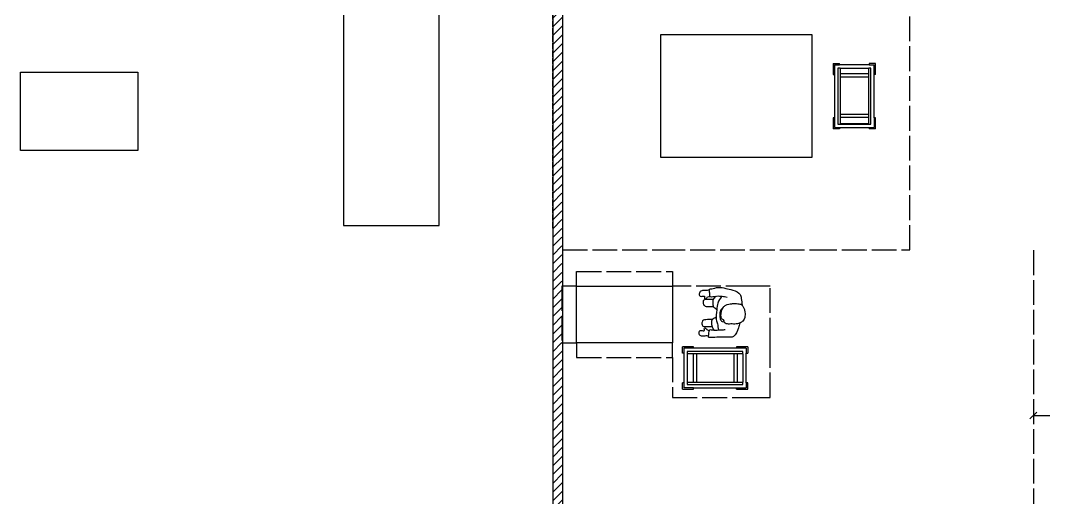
# Model space of a CAD drawing. Header units: millimetres. Extents: x -9564 to 100419, y -25359 to 24346.
# Drawn here: x 80155 to 90622, y -17571 to -12681 of the extents above; entities that cross this region are included whole.
import ezdxf

# ---------------------------------------------------------------- set-up
doc = ezdxf.new("R2010")
doc.units = ezdxf.units.MM
doc.header["$LTSCALE"] = 100
doc.linetypes.add('DASHED2', pattern=[0.762, 0.635, -0.127])
doc.linetypes.add('DASHEDX2', pattern=[3.048, 2.54, -0.508])
for name, color, linetype in [('Area circulacion', 50, 'DASHEDX2'), ('Area proceso', 90, 'DASHEDX2'), ('Cotas secundarias', 81, 'Continuous'), ('Maquinas', 200, 'Continuous'), ('Mesas-estantes', 230, 'Continuous'), ('MUROS', 7, 'Continuous'), ('Personal', 20, 'Continuous'), ('Transporte semielaborado', 30, 'Continuous')]:
    doc.layers.add(name, color=color, linetype=linetype)
doc.styles.add('OpenSansCondensed-Light', font='OpenSansCondensed-Light.ttf')
doc.dimstyles.new('Cotas Mateo', dxfattribs={"dimtxt": 90, "dimasz": 70, "dimexe": 0.375, "dimexo": 0.125, "dimgap": 0.1, "dimtad": 1, "dimzin": 12, "dimdsep": 46, "dimtxsty": 'OpenSansCondensed-Light', "dimblk": 'OBLIQUE', "dimcen": 2.5, "dimazin": 3, "dimtfac": 0.5, "dimtmove": 2, "dimatfit": 3, "dimarcsym": 0})

# ---------------------------------------------------------------- blocks, each defined once
blk = doc.blocks.new('Bakery Trolley pl')
at = {"layer": 'Transporte semielaborado'}
for p, q in [((0.1804, 0.6253), (0.2371, 0.6253)), ((0.1804, 0.6253), (0.1804, 0.526)), ((0.2371, 0.6127), (0.1929, 0.6127)), ((0.1929, 0.526), (0.1929, 0.6127)), ((0.2229, 0.5827), (0.2229, 0.0827)), ((0.2429, 0.5827), (0.2229, 0.5827)), ((0.2371, 0.6127), (0.2371, 0.6253)), ((0.5048, 0.6127), (0.2371, 0.6127)), ((0.2429, 0.5827), (0.2429, 0.5798)), ((0.4989, 0.5827), (0.2429, 0.5827)), ((0.2429, 0.5798), (0.4989, 0.5798)), ((0.2429, 0.5798), (0.2429, 0.5245)), ((0.5189, 0.5827), (0.4989, 0.5827)), ((0.4989, 0.5798), (0.4989, 0.5827)), ((0.4989, 0.5245), (0.4989, 0.5798)), ((0.5048, 0.6127), (0.5048, 0.6253)), ((0.5048, 0.6253), (0.5615, 0.6253)), ((0.5489, 0.6127), (0.5048, 0.6127)), ((0.5189, 0.0827), (0.5189, 0.5827)), ((0.5489, 0.526), (0.5489, 0.6127)), ((0.5615, 0.526), (0.5615, 0.6253)), ((0.1804, 0.526), (0.1929, 0.526)), ((0.1929, 0.526), (0.1929, 0.1394)), ((0.2429, 0.5245), (0.4989, 0.5245)), ((0.2429, 0.5245), (0.2429, 0.4967)), ((0.2429, 0.4967), (0.4989, 0.4967)), ((0.2429, 0.4967), (0.2429, 0.1615)), ((0.4989, 0.4967), (0.4989, 0.5245)), ((0.4989, 0.1615), (0.4989, 0.4967)), ((0.5489, 0.526), (0.5615, 0.526)), ((0.5489, 0.1394), (0.5489, 0.526)), ((0.1804, 0.1394), (0.1929, 0.1394)), ((0.1804, 0.1394), (0.1804, 0.0402)), ((0.1929, 0.1394), (0.1929, 0.0527)), ((0.2429, 0.1615), (0.4989, 0.1615)), ((0.2429, 0.1615), (0.2429, 0.1325)), ((0.2429, 0.1325), (0.4989, 0.1325)), ((0.2429, 0.1325), (0.2429, 0.0827)), ((0.4989, 0.1325), (0.4989, 0.1615)), ((0.4989, 0.0827), (0.4989, 0.1325)), ((0.5615, 0.1394), (0.5489, 0.1394)), ((0.5489, 0.0527), (0.5489, 0.1394)), ((0.5615, 0.0402), (0.5615, 0.1394)), ((0.1804, 0.0402), (0.2371, 0.0402)), ((0.2371, 0.0527), (0.1929, 0.0527)), ((0.2229, 0.0827), (0.2429, 0.0827)), ((0.2371, 0.0402), (0.2371, 0.0527)), ((0.2371, 0.0527), (0.5048, 0.0527)), ((0.4989, 0.0827), (0.2429, 0.0827)), ((0.4989, 0.0827), (0.5189, 0.0827)), ((0.5048, 0.0527), (0.5048, 0.0402)), ((0.5489, 0.0527), (0.5048, 0.0527)), ((0.5615, 0.0402), (0.5048, 0.0402))]:
    blk.add_line(p, q, dxfattribs=at)
blk = doc.blocks.new('pa17-16')
for points, knots in [([(5.558, 2.439), (5.555, 2.422), (5.552, 2.385), (5.549, 2.333), (5.571, 2.26), (5.543, 2.259), (5.503, 2.253), (5.479, 2.243), (5.478, 2.281), (5.45, 2.344), (5.466, 2.423), (5.478, 2.503), (5.512, 2.58), (5.555, 2.585), (5.608, 2.596), (5.634, 2.6)], [0, 0, 0, 0, 0.404899, 0.829805, 1.276298, 1.516647, 1.885942, 2.122553, 2.418487, 2.881882, 3.382407, 3.897515, 4.613825, 5.020942, 5.393355, 5.393355, 5.393355, 5.393355]), ([(5.62, 2.554), (5.619, 2.543), (5.615, 2.525), (5.622, 2.49), (5.635, 2.429), (5.661, 2.406), (5.685, 2.391), (5.732, 2.383), (5.772, 2.384), (5.788, 2.397), (5.802, 2.427), (5.815, 2.416), (5.832, 2.43), (5.838, 2.457), (5.832, 2.504), (5.834, 2.562), (5.814, 2.594), (5.794, 2.628), (5.731, 2.639), (5.704, 2.63), (5.668, 2.626), (5.644, 2.605), (5.623, 2.596), (5.621, 2.567), (5.62, 2.554)], [0, 0, 0, 0, 0.297584, 0.631064, 1.068635, 1.39533, 1.69617, 2.097861, 2.458938, 2.716293, 3.010442, 3.199165, 3.447293, 3.731671, 4.119196, 4.541864, 4.881702, 5.22714, 5.673063, 5.989311, 6.327668, 6.644571, 6.906626, 7.259736, 7.259736, 7.259736, 7.259736]), ([(5.82, 2.585), (5.837, 2.582), (5.882, 2.567), (5.976, 2.542), (5.972, 2.461), (5.979, 2.393), (5.981, 2.315), (5.989, 2.261), (5.969, 2.266), (5.94, 2.266), (5.906, 2.267), (5.901, 2.281), (5.909, 2.318), (5.901, 2.361), (5.902, 2.401), (5.896, 2.424), (5.893, 2.435)], [6.682038, 6.682038, 6.682038, 6.682038, 7.076266, 7.806153, 8.304227, 8.77662, 9.284333, 9.649979, 9.844608, 10.160206, 10.472731, 10.661147, 10.998544, 11.371438, 11.724832, 12.051545, 12.051545, 12.051545, 12.051545]), ([(5.552, 2.381), (5.573, 2.365), (5.622, 2.34), (5.692, 2.338), (5.795, 2.332), (5.838, 2.352), (5.881, 2.361), (5.902, 2.366)], [0, 0, 0, 0, 0.49262, 0.970296, 1.525877, 1.91054, 2.357805, 2.357805, 2.357805, 2.357805]), ([(5.672, 2.399), (5.675, 2.395), (5.684, 2.383), (5.704, 2.372), (5.735, 2.37), (5.774, 2.373), (5.809, 2.387), (5.812, 2.401), (5.814, 2.42)], [0.121052, 0.121052, 0.121052, 0.121052, 0.297289, 0.584433, 0.895396, 1.26174, 1.600834, 1.760925, 1.760925, 1.760925, 1.760925]), ([(5.491, 2.248), (5.494, 2.237), (5.498, 2.215), (5.497, 2.181), (5.512, 2.145), (5.557, 2.147), (5.563, 2.168), (5.55, 2.213), (5.575, 2.2), (5.591, 2.209), (5.574, 2.226), (5.562, 2.234), (5.556, 2.252), (5.556, 2.26)], [0, 0, 0, 0, 0.324329, 0.654038, 0.980089, 1.31306, 1.562526, 1.890179, 2.123217, 2.319335, 2.559559, 2.78492, 3.066636, 3.066636, 3.066636, 3.066636]), ([(5.555, 2.321), (5.56, 2.315), (5.571, 2.304), (5.589, 2.292), (5.625, 2.291), (5.661, 2.297), (5.673, 2.315), (5.686, 2.33), (5.691, 2.338)], [0, 0, 0, 0, 0.262594, 0.520609, 0.853848, 1.185107, 1.43842, 1.738028, 1.738028, 1.738028, 1.738028]), ([(5.587, 2.295), (5.587, 2.288), (5.587, 2.267), (5.588, 2.187), (5.635, 2.19), (5.667, 2.213), (5.661, 2.262), (5.66, 2.288), (5.661, 2.301)], [0.078483, 0.078483, 0.078483, 0.078483, 0.321516, 0.797556, 1.122606, 1.448668, 1.830958, 2.166281, 2.166281, 2.166281, 2.166281]), ([(5.771, 2.336), (5.774, 2.331), (5.779, 2.32), (5.795, 2.295), (5.815, 2.285), (5.861, 2.291), (5.884, 2.306), (5.899, 2.312), (5.906, 2.315)], [0, 0, 0, 0, 0.233477, 0.532145, 0.79329, 1.163492, 1.458071, 1.725911, 1.725911, 1.725911, 1.725911]), ([(5.794, 2.299), (5.795, 2.286), (5.798, 2.261), (5.804, 2.2), (5.826, 2.187), (5.867, 2.191), (5.876, 2.212), (5.872, 2.261), (5.871, 2.286), (5.871, 2.298)], [0, 0, 0, 0, 0.353805, 0.775896, 1.041599, 1.377968, 1.615337, 2.001902, 2.313716, 2.313716, 2.313716, 2.313716]), ([(5.971, 2.265), (5.97, 2.255), (5.969, 2.234), (5.979, 2.202), (5.967, 2.164), (5.922, 2.163), (5.913, 2.183), (5.923, 2.229), (5.899, 2.213), (5.882, 2.221), (5.898, 2.24), (5.908, 2.248), (5.912, 2.262), (5.913, 2.268)], [0.038839, 0.038839, 0.038839, 0.038839, 0.324329, 0.654038, 0.980089, 1.31306, 1.562526, 1.890179, 2.123217, 2.319335, 2.559559, 2.78492, 2.989829, 2.989829, 2.989829, 2.989829])]:
    blk.add_open_spline(points, degree=3, knots=knots)
blk = doc.blocks.new('_OBLIQUE')
at = {"color": 0, "linetype": 'ByBlock'}
blk.add_line((-0.5, -0.5), (0.5, 0.5), dxfattribs=at)
blk = doc.blocks.new('*D64')
at = {"layer": 'Cotas secundarias', "color": 0, "lineweight": -2, "transparency": 16777216}
for p, q in [((90508, -16700), (90508, -16723)), ((90508, -16722), (90823, -16722)), ((91408, -16722), (91055, -16722)), ((91408, -16700), (91408, -16723))]:
    blk.add_line(p, q, dxfattribs=at)
at = {"layer": 'Defpoints', "color": 0, "transparency": 16777216}
for p in [(90508, -16699), (91408, -16699), (91408, -16722)]:
    blk.add_point(p, dxfattribs=at)
at = {"layer": 'Cotas secundarias', "color": 0, "lineweight": -2, "transparency": 16777216, "xscale": 70, "yscale": 70, "zscale": 70, "rotation": 180}
blk.add_blockref('_OBLIQUE', (90508, -16722), dxfattribs=at)
at = {"layer": 'Cotas secundarias', "color": 0, "lineweight": -2, "transparency": 16777216, "xscale": 70, "yscale": 70, "zscale": 70}
blk.add_blockref('_OBLIQUE', (91408, -16722), dxfattribs=at)
at = {"layer": 'Cotas secundarias', "color": 0, "transparency": 16777216, "insert": (90939, -16722), "char_height": 90, "attachment_point": 5, "style": 'OpenSansCondensed-Light'}
blk.add_mtext('900', dxfattribs=at)

msp = doc.modelspace()

# ---------------------------------------------------------------- hatches: boundary and pattern name
at = {"layer": 'Maquinas', "linetype": 'DASHED2', "true_color": 0xffffff}
h = msp.add_hatch(dxfattribs=at)
h.set_pattern_fill('ANSI31', scale=20)
h.set_pattern_definition([(45, (46554.67, 1555.34), (-44.90128, 44.90128), [])])
h.paths.add_polyline_path([(85695.948, -15977.197), (85688.844, -15977.197), (85688.844, -15397.197), (85695.948, -9577.696), (89245.948, -9577.696), (89245.948, -9527.696), (89245.948, -9477.696), (85595.948, -9477.696), (85595.948, -19071.494), (85591.396, -20451.614), (90508.366, -20451.614), (90508.366, -20351.614), (85695.948, -20351.614)])

# ---------------------------------------------------------------- linework, layer by layer
for p, q in [((85595.948, -9477.696), (85595.948, -19071.494)), ((85695.948, -9577.696), (85695.948, -20351.614))]:
    msp.add_line(p, q)
at = {"color": 3, "linetype": 'DASHED2'}
for p, q in [((87598.844, -16537.197), (87618.844, -16537.197)), ((87618.844, -16537.197), (87628.844, -16537.197))]:
    msp.add_line(p, q, dxfattribs=at)
msp.add_lwpolyline([(85595.948, -9927.675), (85595.948, -13583.542)])
at = {"layer": 'Area circulacion', "color": 2, "linetype": 'DASHEDX2'}
msp.add_line((90508.366, -15030.847), (90508.366, -20451.614), dxfattribs=at)
at = {"layer": 'Area proceso', "color": 3}
for p, q in [((89245.948, -15027.696), (89245.948, -9577.696)), ((85695.948, -15027.696), (86695.948, -15027.696)), ((86695.948, -15027.696), (88245.948, -15027.696)), ((88245.948, -15027.696), (89245.948, -15027.696)), ((85838.844, -15397.197), (85838.844, -15247.197)), ((85838.844, -15247.197), (86818.844, -15247.197)), ((86818.844, -15247.197), (86818.844, -15397.197)), ((85838.844, -15397.197), (85688.844, -15397.197)), ((85688.844, -15397.197), (85688.844, -15977.197)), ((87618.844, -15397.197), (86818.844, -15397.197)), ((87818.844, -15397.197), (87618.844, -15397.197)), ((87818.844, -15977.197), (87818.844, -15397.197)), ((85688.844, -15977.197), (85838.844, -15977.197)), ((85838.844, -15977.197), (85838.844, -16127.197)), ((86818.844, -16127.197), (86818.844, -15977.197)), ((87818.844, -16537.197), (87818.844, -15977.197)), ((85838.844, -16127.197), (86818.844, -16127.197)), ((86818.844, -16127.197), (86818.844, -16537.197)), ((86818.844, -16537.197), (87598.844, -16537.197)), ((87628.844, -16537.197), (87818.844, -16537.197))]:
    msp.add_line(p, q, dxfattribs=at)
at = {"layer": 'Maquinas'}
for p, q in [((83455.211, -10758.935), (83455.211, -14778.935)), ((84435.211, -14778.935), (84435.211, -10758.935)), ((88245.948, -12827.696), (86695.948, -12827.696)), ((86695.948, -12827.696), (86695.948, -14077.696)), ((88245.948, -14077.696), (88245.948, -12827.696)), ((86695.948, -14077.696), (88245.948, -14077.696)), ((83455.211, -14778.935), (84435.211, -14778.935)), ((85838.844, -15977.197), (85838.844, -15397.197)), ((85838.844, -15397.197), (86818.844, -15397.197)), ((86818.844, -15397.197), (86818.844, -15977.197)), ((86818.844, -15977.197), (85838.844, -15977.197))]:
    msp.add_line(p, q, dxfattribs=at)
at = {"layer": 'Mesas-estantes'}
for p, q in [((80154.972, -14009.841), (80154.972, -13209.841)), ((80154.972, -13209.841), (81354.972, -13209.841)), ((81354.972, -13209.841), (81354.972, -14009.841)), ((81354.972, -14009.841), (80154.972, -14009.841))]:
    msp.add_line(p, q, dxfattribs=at)
at = {"layer": 'MUROS', "linetype": 'DASHED2'}
msp.add_line((85595.948, -14804.637), (85595.948, -9577.696), dxfattribs=at)

# ---------------------------------------------------------------- block references
at = {"layer": 'Personal', "xscale": 979.1504951166463, "yscale": 979.1504951166463, "zscale": 979.1504951166463, "rotation": 267.3569437258109}
msp.add_blockref('pa17-16', (85242.714, -9966.53), dxfattribs=at)
at = {"layer": 'Transporte semielaborado', "xscale": 1141.039974711085, "yscale": 1141.039974711085, "zscale": 1141.039974711085}
for p, rotation in [((89101.849, -13075.239), 180), ((87634.214, -16658.825), 89.99999999999999)]:
    msp.add_blockref('Bakery Trolley pl', p, dxfattribs=dict(at, rotation=rotation))

# ---------------------------------------------------------------- dimensions: what is measured, and where the dimension line sits
at = {"layer": 'Cotas secundarias'}
dim = msp.add_linear_dim(base=(91408.366, -16722.459), p1=(90508.366, -16699.453), p2=(91408.366, -16699.453), dimstyle='Cotas Mateo', dxfattribs=at)
dim.commit()
dim.dimension.update_dxf_attribs({"geometry": '*D64', "text_midpoint": (90938.832, -16722.459), "dimtype": 160})

doc.saveas('drawing.dxf')
